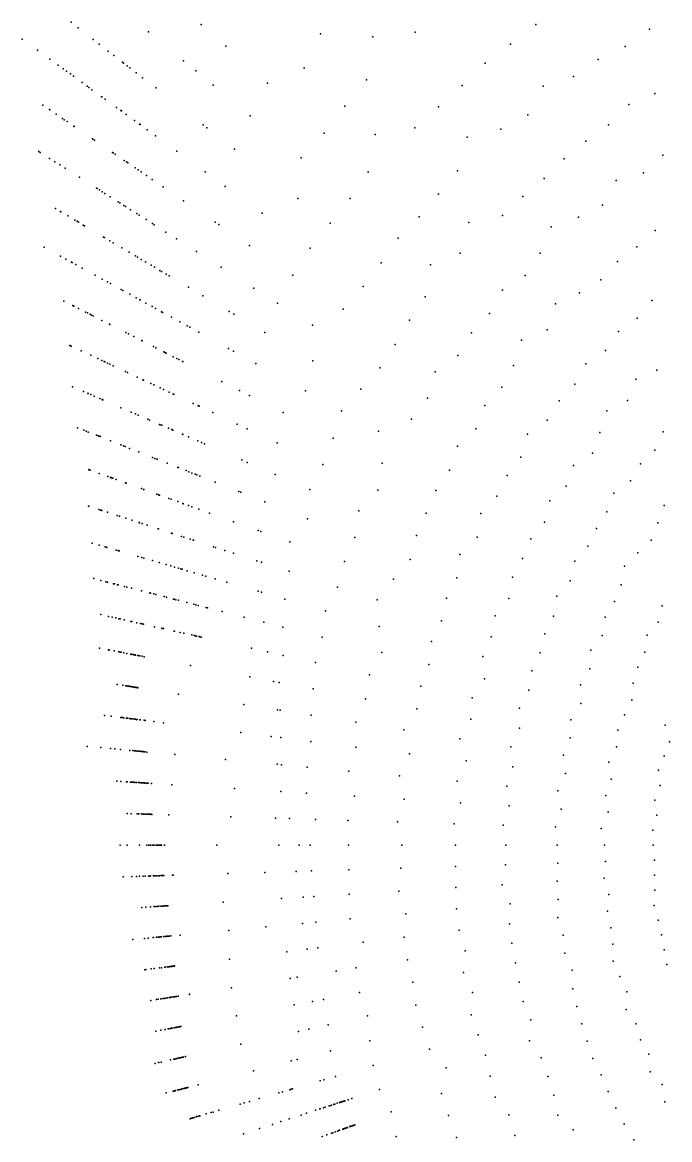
# Model space of a CAD drawing. Header units: millimetres. Extents: x -1492 to 2273, y -3124 to 2390.
# Drawn here: x -1364 to -568, y -362 to 1011 of the extents above; entities that cross this region are included whole.
import ezdxf

# ---------------------------------------------------------------- set-up
doc = ezdxf.new("R2010")
doc.units = ezdxf.units.MM

msp = doc.modelspace()

# ---------------------------------------------------------------- linework, layer by layer
for p in [(-1303.8, 1011.4, 714.1), (-1295.1, 1004.5, 0), (-1144.1, 1008.7, 1525.2), (-732.8, 1008.6, 1607.2), (-593, 1002.8, 1603.5), (-1363.7, 990.8, 1145.5), (-1276.5, 990.1, 581.6), (-1208.6, 999.8, 198.2), (-997.4, 997.4, 1600), (-932.9, 993.4, 1647.4), (-881, 999.3, 1610.4), (-1345.2, 977.3, 1375.6), (-1345, 977.2, 1207.9), (-1269.2, 984.5, 521.9), (-1258.3, 976, 1404), (-1258.1, 975.8, 462.6), (-1113.8, 981.9, 1581.1), (-763.7, 984.6, 1606.4), (-623, 981.6, 1600.2), (-1330, 966.3, 972.3), (-1251.3, 970.6, 406.6), (-1240.6, 962.3, 148.4), (-1165.5, 964.2, 1420.4), (-656.1, 965.5, 1606.7), (-1319.5, 958.7, 0), (-1313.7, 954.4, 1259.5), (-1309.6, 951.5, 1427.1), (-1304.7, 947.9, 1023.4), (-1239.2, 961.2, 350.6), (-1234.7, 957.8, 735.3), (-1231.8, 955.5, 297.4), (-1223.7, 949.2, 245.3), (-1150.7, 951.9, 1493.4), (-1017.2, 955.2, 1582.7), (-795, 961, 1608), (-1300.8, 945.1, 695.8), (-1290.3, 937.4, 100.3), (-1215.9, 943.1, 784), (-1215.9, 943.1, 194.4), (-1129.3, 934.2, 1560.7), (-1062.6, 936.8, 1606.7), (-940.7, 940.7, 1608.1), (-686.5, 944.9, 1607.5), (-1284.1, 932.9, 49.9), (-1281.8, 931.2, 627.3), (-1278.1, 928.6, 743.4), (-1199.8, 930.7, 1425.9), (-823.2, 933.7, 1604.8), (-723.8, 933.1, 1625.3), (-586.4, 924, 1610.3), (-1338.4, 909.6, 1255.2), (-1266.3, 920, 454.8), (-1266.2, 919.9, 860.4), (-1262.1, 916.9, 561.6), (-1248, 906.7, 501.2), (-967.4, 908.5, 1604.2), (-852.1, 907.4, 1604.8), (-618.6, 910.3, 1619.4), (-1330.5, 904.2, 1093.2), (-1330, 903.9, 1330.3), (-1322.2, 898.6, 1161.5), (-1314.2, 893.1, 939.7), (-1242.7, 902.9, 782.7), (-1242, 902.4, 394.2), (-1236.1, 898.1, 242), (-1083.8, 896.6, 1595.5), (-742.6, 897.6, 1603.5), (-1312.2, 891.7, 1398.7), (-1308.7, 889.4, 1004.1), (-1300.4, 883.7, 49.4), (-1300.1, 883.5, 98.9), (-1225.9, 890.6, 143.2), (-1219.8, 886.3, 287.6), (-1219, 885.7, 336.8), (-1210.2, 879.2, 1404.7), (-1141.5, 885.4, 1444.6), (-1137, 881.9, 1532.3), (-881.5, 881.5, 1607.2), (-775.9, 880, 1614.8), (-643.3, 885.4, 1610.3), (-1277.5, 868.2, 726.8), (-1277, 867.9, 0), (-1275.2, 866.6, 667.2), (-1199.9, 871.8, 187.4), (-992.6, 875.1, 1599.6), (-930.2, 873.5, 1645.1), (-817.2, 870.2, 1643.1), (-1343.4, 852.6, 1316.3), (-1173.9, 852.9, 1451), (-1103.1, 855.6, 1583.5), (-671.1, 865.2, 1611.2), (-1341.6, 851.4, 1154.4), (-1330.3, 844.2, 1222.1), (-1330.2, 844.2, 999.9), (-1323.7, 840, 1382.1), (-1252.7, 851.3, 599.7), (-1252.1, 850.9, 545), (-1249.8, 849.4, 1419.1), (-1238.4, 841.6, 141.5), (-1235.8, 839.9, 761.3), (-1235.8, 839.9, 434.1), (-1234.2, 838.7, 484.8), (-1021.1, 844.7, 1601.9), (-697.9, 843.7, 1611.2), (-576.5, 848.2, 1616), (-1317.7, 836.3, 1060.7), (-1311.2, 832.1, 0), (-1224.9, 832.4, 380.2), (-1221.2, 830, 330.1), (-1217.6, 827.5, 809.3), (-1139.2, 827.7, 1499.5), (-938.8, 827.7, 1613.5), (-828.8, 828.8, 1613.2), (-600.3, 826.2, 1609.3), (-1293.5, 820.9, 96.4), (-1211.3, 823.2, 279.4), (-1204.1, 818.3, 230.6), (-722.6, 819.6, 1607.8), (-633.8, 817.1, 1629.6), (-1272.5, 807.6, 891.3), (-1271.8, 807.1, 47.3), (-1269, 805.3, 707.2), (-1265.4, 803, 648.5), (-1262.3, 801.1, 591.9), (-1255.8, 797, 140.6), (-1190.6, 809.2, 181.9), (-1114.4, 809.7, 1562.5), (-852.2, 800.3, 1609.1), (-748.8, 797.4, 1609.5), (-1245.8, 790.6, 1385.5), (-1243.8, 789.4, 478.7), (-1239, 786.3, 747.7), (-1236.9, 785, 527.4), (-1165.6, 792.1, 1409.3), (-1025, 795, 1568), (-961, 795, 1608), (-650.7, 786.5, 1608.4), (-1323.1, 782.5, 1271.7), (-1316.8, 778.8, 1111.5), (-1316.5, 778.6, 1348.4), (-1307.9, 773.5, 1178.6), (-1230.8, 781.1, 423.5), (-1223, 776.2, 796.3), (-1220.2, 774.3, 371), (-1069, 776.7, 1597.3), (-876.1, 772.4, 1607.5), (-773.8, 773.8, 1610.3), (-680.3, 771.7, 1621.1), (-1299.2, 768.4, 1025.8), (-1296.5, 766.8, 955.9), (-1294.6, 765.6, 94.6), (-1288.8, 762.2, 47.1), (-1287.5, 761.4, 1404.7), (-1211.7, 769, 273.8), (-1203.9, 764, 318.7), (-1201.7, 762.6, 225.4), (-1126.7, 765.7, 1450.7), (-1122.4, 762.8, 1539.2), (-985.5, 764.5, 1608), (-815, 765.3, 1645.1), (-713.8, 760.1, 1643.1), (-1264, 747.5, 691), (-1262.7, 746.8, 0), (-1256.2, 742.9, 138), (-1187.5, 753.6, 1406.4), (-1174.4, 745.3, 175.7), (-901.7, 746, 1610.8), (-585.9, 755.4, 1616.5), (-1336.9, 735, 1262.1), (-1252.1, 740.5, 629.5), (-1241.3, 734.1, 571), (-1232.6, 729, 515.6), (-1149.6, 729.6, 1449.9), (-1084.4, 737, 1584.9), (-1010, 733.8, 1609.6), (-608.4, 735.4, 1613.9), (-1316.6, 723.8, 1324.6), (-1310.1, 720.2, 1159.6), (-1303.2, 716.4, 1396.5), (-1302.4, 716, 1010.1), (-1224.7, 724.3, 462.3), (-1222.1, 722.8, 1419.9), (-1217.5, 720, 411), (-1212.5, 717.1, 717.8), (-922.8, 715.8, 1607.5), (-825.5, 727.8, 1619.4), (-727.5, 727.5, 1621.1), (-632.5, 717.5, 1617.3), (-1297.8, 713.5, 0), (-1290, 709.2, 92.6), (-1205.5, 712.9, 359.6), (-1201.2, 710.4, 311.9), (-1194.7, 706.5, 264.8), (-1192.5, 705.2, 761.7), (-1186.8, 701.9, 218.4), (-1119.5, 710.5, 1504), (-1031.1, 700.7, 1607.2), (-862.3, 713.3, 1646.7), (-1274, 700.4, 1056.2), (-1265.6, 695.8, 45.4), (-1259.1, 692.2, 676.1), (-1255.5, 690.2, 730), (-1183.2, 699.7, 812.9), (-745.7, 700.2, 1611.8), (-652.7, 695, 1612.2), (-1242.3, 683, 134), (-1240.1, 681.8, 612.4), (-1231.8, 677.2, 506.1), (-1159.7, 685.8, 170.2), (-1141.9, 675.3, 1412.7), (-1079.1, 684.8, 1544.9), (-944.9, 686.5, 1607.5), (-868.7, 673.9, 1617.8), (-773.7, 682.1, 1625.3), (-678.9, 678.9, 1623.4), (-1312.7, 668.8, 1298.8), (-1301.6, 663.2, 1371.8), (-1300.3, 662.6, 1132), (-1294.8, 659.7, 1202.2), (-1223.8, 672.8, 552.9), (-1219.3, 670.3, 452.1), (-1218.8, 670.1, 1390.9), (-1211.8, 666.2, 760.2), (-1204.1, 662, 307.1), (-1200, 659.7, 397.8), (-1050, 666.3, 1603.2), (-708.4, 665.2, 1643.2), (-590.3, 669.6, 1623.8), (-1285.9, 655.2, 980.8), (-1283.8, 654.1, 1046.8), (-1280.5, 652.5, 90.4), (-1278.8, 651.6, 45.1), (-1276.8, 650.6, 0), (-1192.5, 655.6, 349.4), (-1191.3, 654.9, 259.3), (-1180.4, 649, 796.7), (-1109.4, 656.1, 1462), (-1103.9, 652.8, 1550.3), (-969.4, 658.8, 1613.2), (-789.8, 653.4, 1615.2), (-608.1, 647.6, 1615.9), (-1265.8, 645, 134.3), (-1256.7, 640.3, 718.7), (-1256.3, 640.1, 1410), (-1170.2, 643.3, 211.5), (-1161.3, 638.5, 1411.3), (-1157.9, 636.6, 838.6), (-1007, 639, 1641.5), (-888.1, 645.2, 1615.3), (-718.6, 633.5, 1619.9), (-1236.7, 630.1, 653.1), (-1233.1, 628.3, 598.9), (-1226.6, 625, 756.8), (-1217, 620.1, 540.8), (-1216.4, 619.8, 491.5), (-1146.7, 630.4, 165.3), (-1065.7, 630.2, 1596.1), (-811.6, 629.6, 1618.6), (-750.3, 620.7, 1646.6), (-631.2, 631.2, 1623.8), (-1305.3, 614.2, 1354.7), (-1304.5, 613.9, 1271), (-1303.7, 613.5, 1046.8), (-1291.2, 607.6, 1106.9), (-1202.5, 612.7, 438.5), (-1199.6, 611.2, 391.1), (-1190, 606.3, 1422.2), (-1188.4, 605.5, 342.4), (-1186.9, 604.8, 297.8), (-1110.3, 610.4, 1437.2), (-1104.3, 607.1, 1523.3), (-905.6, 615.4, 1611.2), (-647.2, 607.8, 1615), (-1279.4, 602.1, 0), (-1271.1, 598.1, 132.8), (-1266.2, 595.8, 1399.4), (-1263.2, 594.4, 948.8), (-1262.4, 594.1, 87.8), (-1259.1, 592.5, 1151.2), (-1256.2, 591.1, 43.6), (-1178.3, 600.4, 167.1), (-1173.7, 598, 251.3), (-1171.3, 596.8, 208.2), (-1166.8, 594.5, 831.1), (-1166.5, 594.4, 774.3), (-1076.9, 592, 1584.3), (-1006.8, 595.4, 1609.9), (-828.4, 601.9, 1613.5), (-671.1, 591.6, 1627.3), (-1252, 589.2, 705), (-1236.9, 582.1, 751.5), (-1234.6, 581, 642.1), (-924.5, 586.7, 1611.2), (-856.2, 581.9, 1631.2), (-760.2, 589.7, 1626.8), (-583.9, 583.9, 1620.7), (-1301.9, 563.4, 1332.1), (-1222.4, 575.2, 534.9), (-1215.7, 572.1, 483.7), (-1214.9, 571.7, 581), (-1205.6, 567.3, 432.9), (-1202.2, 565.7, 1414.9), (-1118.4, 569.8, 1423.7), (-684.9, 566.6, 1616.8), (-609.9, 572.8, 1642.1), (-1288.4, 557.5, 1161.4), (-1283.2, 555.3, 1232.7), (-1283, 555.2, 1015.7), (-1279.7, 553.8, 1394.4), (-1275.6, 552, 1078.1), (-1194.5, 562.1, 339), (-1190.3, 560.1, 294.1), (-1183.4, 556.9, 380), (-1178.4, 554.5, 770.2), (-1177.7, 554.2, 248.3), (-1096.7, 558.8, 1487.9), (-1084.6, 552.6, 1569.2), (-1015.7, 558.4, 1595.4), (-947.8, 560.5, 1620.2), (-865.9, 549.5, 1616), (-774.6, 562.8, 1619.1), (-1268.6, 549, 87), (-1265.4, 547.6, 130.3), (-1265, 547.4, 43.3), (-1264.7, 547.3, 0), (-1242.5, 537.7, 744.3), (-1153.6, 542.8, 809.1), (-1147.5, 540, 200.9), (-1146.3, 539.4, 160.1), (-795.3, 540.5, 1625.9), (-704.2, 546.2, 1621.2), (-620.1, 546.7, 1622.5), (-1229.9, 532.2, 682.8), (-1224.8, 530, 628), (-1221.3, 528.5, 1417.1), (-1209.5, 523.4, 570.3), (-1207.4, 522.5, 520.9), (-1129.7, 531.6, 1416.2), (-1043.2, 531.6, 1611.6), (-971.3, 534, 1631), (-885.5, 523.7, 1621.1), (-718.7, 522.2, 1615.9), (-645.4, 533.9, 1643.9), (-1295.9, 513.1, 1308.8), (-1288.1, 510, 1146.1), (-1285.3, 508.9, 1382.4), (-1195.2, 517.2, 770.2), (-1194.2, 516.8, 468.5), (-1192.3, 516, 422.1), (-1184.1, 512.4, 876.8), (-1180.1, 510.7, 373.6), (-1178.7, 510.1, 329.8), (-1099.9, 517.6, 1469.4), (-1087.5, 511.7, 1549.5), (-926, 509, 1665), (-806.3, 511.7, 1614.8), (-1282.6, 507.8, 1216.2), (-1272.4, 503.8, 1061.6), (-1270.5, 503, 992.8), (-1269.1, 502.5, 129), (-1268.2, 502.1, 0), (-1255.5, 497.1, 85), (-1167, 505, 284.2), (-1166.5, 504.8, 242.5), (-1159.4, 501.7, 200.1), (-1148.2, 496.9, 158), (-1143.4, 494.8, 1413.2), (-981.6, 500.2, 1621.1), (-743.1, 505, 1634.3), (-654, 507.3, 1624.3), (-576.2, 508, 1632.3), (-1242.5, 491.9, 42), (-1239.3, 490.7, 732.7), (-1237.3, 489.9, 1417.1), (-1231.9, 487.7, 675.1), (-1220.7, 483.3, 617.8), (-1139.9, 493.3, 788.2), (-1050.4, 494.3, 1597.8), (-829, 490.3, 1628.5), (-663, 481.7, 1608.3), (-586.6, 485.3, 1617.8), (-1203.7, 476.6, 765.6), (-1200.8, 475.4, 511.3), (-1198.5, 474.5, 464.1), (-1198, 474.3, 557.6), (-1185.8, 469.5, 414.4), (-1093.9, 473.4, 1440.9), (-1087.3, 470.5, 1527.4), (-994.3, 467.9, 1616.9), (-921.4, 469.5, 1629.6), (-751.3, 476.8, 1618.5), (-604.2, 468.7, 1625.1), (-1282, 461.6, 1362.6), (-1281.9, 461.5, 1279.4), (-1280.3, 460.9, 1199.6), (-1269.1, 456.9, 1046.2), (-1172.5, 464.2, 323.8), (-1172, 464, 856.6), (-1162.5, 460.3, 363.2), (-1159, 458.9, 237.8), (-1155.3, 457.4, 1409.5), (-1151.5, 455.9, 276.8), (-1149.4, 455.1, 156.2), (-1145.4, 453.5, 781.8), (-1053, 455.7, 1579.2), (-838.6, 461, 1618.2), (-768, 454.2, 1622.9), (-686.4, 466.5, 1628.8), (-1258.5, 453.1, 1106.6), (-1255.5, 452, 84), (-1254.5, 451.7, 41.9), (-1254.2, 451.6, 126), (-1252.3, 450.9, 0), (-1248.2, 449.4, 1412.7), (-1236.8, 445.3, 722.6), (-1236.1, 445, 618.2), (-1126.8, 446.1, 191.9), (-695.3, 441.3, 1616.3), (-616.2, 447.7, 1618.7), (-1217.3, 438.2, 659.2), (-1214.8, 437.3, 763.6), (-1214.2, 437.1, 511), (-1198.5, 431.5, 551.2), (-1196.4, 430.7, 413.2), (-1195.1, 430.2, 922.8), (-1183.6, 426.1, 452.9), (-1097.6, 434.6, 1427), (-1095.3, 433.7, 1518.7), (-1010.6, 437.3, 1620.2), (-927, 436.2, 1614.4), (-855.4, 435.9, 1623.4), (-780.6, 429.1, 1620.3), (-636.7, 432.7, 1635.9), (-1282.4, 416.7, 1348.4), (-1281.9, 416.5, 1265.7), (-1269.8, 412.6, 1177.1), (-1181, 425.2, 1423.7), (-1172.8, 422.2, 362.1), (-1166.5, 420, 318.3), (-1166.2, 419.9, 786.6), (-1165.9, 419.7, 156.5), (-1159.7, 417.5, 275.5), (-1155.3, 415.9, 234.2), (-1146.8, 412.9, 193), (-1065.7, 421.9, 1577.6), (-715.5, 423.1, 1631.4), (-574.8, 417.6, 1641.9), (-1267.8, 411.9, 1102.7), (-1267, 411.7, 1033.4), (-1265.9, 411.3, 0), (-1259.1, 409.1, 1409.8), (-1247.2, 405.2, 82.5), (-1244.1, 404.2, 123.7), (-1236.7, 401.8, 40.9), (-1229.3, 399.4, 710.6), (-1133.8, 408.2, 819), (-1013.3, 401.2, 1603.7), (-950.1, 411.1, 1631.2), (-867.3, 408.1, 1620.8), (-800.1, 407.7, 1633.4), (-645.3, 409.5, 1624.2), (-1220.2, 396.5, 603.8), (-1219.7, 396.3, 758.5), (-1216.4, 395.2, 1450.7), (-1210.1, 393.2, 648.3), (-1196.7, 388.8, 544.5), (-1196.5, 388.8, 798.4), (-1104.1, 397.5, 1418.5), (-1073.8, 386.6, 1471.3), (-1070.7, 385.5, 1566.3), (-722.1, 397, 1617.2), (-658.2, 389.3, 1625.1), (-582.7, 396, 1628.1), (-1277.9, 371.3, 1330.8), (-1180.5, 383.6, 491.4), (-1180.3, 383.5, 446.8), (-1179.5, 383.2, 403), (-1168.1, 379.5, 356.8), (-1165.3, 378.6, 154.8), (-1157.4, 376.1, 272), (-1153.8, 374.9, 231.4), (-1153.3, 374.7, 311.4), (-1035, 372.6, 1618.6), (-955, 378.1, 1618.6), (-879.2, 380.5, 1619.9), (-804.7, 378.7, 1617.7), (-739, 376.6, 1627.9), (-590.8, 375, 1617.1), (-1269.1, 368.7, 1241.1), (-1262.1, 366.7, 1399.6), (-1261.6, 366.5, 1086.8), (-1259.8, 366, 1156.6), (-1248.2, 362.6, 1008.2), (-1245.9, 362, 81.6), (-1245.5, 361.9, 0), (-1244.9, 361.7, 40.7), (-1244.8, 361.6, 122.5), (-1128.8, 366.8, 806.6), (-1126.3, 365.9, 187.6), (-1114.8, 362.2, 1417), (-1104.1, 358.7, 843.5), (-825.9, 357.4, 1636.9), (-668.6, 367.6, 1621.4), (-607.5, 359.2, 1630.8), (-1221.7, 354.9, 752.4), (-1216.8, 353.5, 696.6), (-1214.3, 352.8, 918.7), (-1203.9, 349.8, 638.8), (-1195.6, 347.4, 585.9), (-1187.1, 344.9, 535), (-1075.5, 349.4, 1457.8), (-1070, 347.6, 1548.5), (-968, 348.5, 1621.1), (-887, 351.2, 1613), (-748.9, 352.4, 1624.3), (-684.8, 348.9, 1633.2), (-1181.3, 343.2, 780.7), (-1181.2, 343.2, 487), (-1176.6, 341.8, 154.8), (-1171.9, 340.5, 439.3), (-1169.1, 339.7, 1380.9), (-1167.2, 339.1, 394.9), (-1161.2, 337.3, 270.3), (-1161, 337.3, 351.2), (-1152.4, 334.8, 308.1), (-1142.3, 331.9, 226.9), (-1138.2, 330.7, 805.5), (-1036, 336.6, 1602.9), (-623.7, 342.9, 1644.6), (-1275.9, 327.6, 1317.3), (-1267.1, 325.3, 1393.1), (-1261, 323.8, 1222.6), (-1259.1, 323.3, 1146.1), (-1251.6, 321.3, 1069), (-1250.6, 321.1, 1001.5), (-1246.6, 320.1, 0), (-1245.9, 319.9, 121.6), (-1238.1, 317.9, 928.7), (-1235.4, 317.2, 80.2), (-1126.9, 327.4, 1418.5), (-1112.6, 323.2, 183.5), (-976.4, 317.2, 1617.7), (-907.6, 326.8, 1631.1), (-829.6, 328.4, 1622.9), (-761.2, 329.4, 1627.9), (-690.4, 324.9, 1621.4), (-627.8, 319.9, 1628.1), (-1229.5, 315.7, 39.9), (-1217.2, 312.5, 743.2), (-1207.1, 309.9, 790.9), (-1206.1, 309.7, 684.6), (-1202.2, 308.7, 632.4), (-1199.7, 308, 1405), (-1189.6, 305.4, 834.7), (-1186.7, 304.7, 576.5), (-1177.8, 302.4, 526.2), (-1177.2, 302.2, 153.5), (-1074.1, 312.1, 1442), (-1069.6, 310.8, 1533.1), (-1041.2, 302.5, 1595.4), (-842.6, 303.4, 1629.1), (-765.7, 303.2, 1616.3), (-706.9, 305.9, 1636.8), (-1175.2, 301.7, 480.4), (-1172, 300.9, 435.6), (-1161.6, 298.2, 389.7), (-1153, 296, 305.6), (-1150.6, 295.4, 345.1), (-1147.5, 294.6, 264.8), (-1137.9, 292.2, 1420.1), (-1136, 291.7, 223.7), (-927.6, 301.4, 1649.2), (-636, 299.3, 1624.4), (-577.3, 294.1, 1636.4), (-1267.3, 283.3, 1382.8), (-1257.8, 281.1, 1210.3), (-1253.2, 280.1, 1284.1), (-1249, 279.2, 1058.8), (-1245.2, 278.3, 1124.9), (-1243.5, 278, 925.8), (-1238.4, 276.8, 984.3), (-1230.2, 275, 800), (-1229.3, 274.8, 856.1), (-1118.3, 287.1, 182.9), (-1091.1, 280.2, 1452.3), (-991, 287.9, 1626.2), (-848.5, 275.7, 1622.9), (-782.5, 281.7, 1632.3), (-711, 281.5, 1625.1), (-647.7, 280.3, 1630.8), (-1223, 273.4, 1421.5), (-1218.5, 272.4, 78.6), (-1218.4, 272.3, 118), (-1216.4, 271.9, 39.2), (-1215, 271.6, 0), (-1201.2, 268.5, 727.9), (-1192.2, 266.5, 622.4), (-1191.9, 266.4, 154.3), (-1190.4, 266.1, 670.6), (-1177.1, 263.1, 567.6), (-1176.9, 263.1, 521.9), (-1169.6, 261.4, 474.5), (-1066.9, 273.9, 1516.1), (-1043.7, 268, 1585.5), (-925.4, 268.8, 1629.4), (-582.2, 274, 1625.2), (-1165.2, 260.5, 429.9), (-1155.6, 258.3, 384.7), (-1152.7, 257.7, 343.2), (-1150.9, 257.3, 186.8), (-1149.6, 257, 263.3), (-1146.5, 256.3, 224.1), (-1145.7, 256.1, 301.4), (-1144, 255.7, 1417), (-995.4, 255.6, 1619.4), (-860.9, 250.1, 1630.8), (-787.5, 255.9, 1625.2), (-721.5, 259.8, 1629.6), (-651, 257.8, 1618), (-596, 257.9, 1640.1), (-1268.8, 242, 1138.8), (-1257.9, 240, 1280.6), (-1256.8, 239.7, 1362.4), (-1250.9, 238.6, 1195.9), (-1245, 237.5, 983.1), (-1244.5, 237.4, 920.5), (-1243, 237.1, 695.7), (-1242.8, 237.1, 644.7), (-1242.2, 237, 859.4), (-1239.1, 236.4, 800.5), (-1235.3, 235.6, 743.7), (-1230.2, 234.7, 321.6), (-1230.2, 234.7, 495.9), (-1230.1, 234.7, 589.3), (-1229.2, 234.5, 450.5), (-1228.7, 234.4, 541.3), (-1227.1, 234.1, 1417), (-1226.3, 233.9, 197.7), (-1225.3, 233.7, 117.9), (-1225, 233.7, 157.5), (-1224.9, 233.7, 0), (-1224.5, 233.6, 78.4), (-1082.1, 241.9, 1429.4), (-1062.4, 237.5, 1498.3), (-922, 236.7, 1609.6), (-727.3, 236.3, 1625.1), (-665.1, 239.5, 1633.6), (-598.6, 237, 1626.2), (-1221.6, 233, 237.2), (-1221.4, 233, 39.1), (-1219.7, 232.7, 360.7), (-1219.2, 232.6, 403.3), (-1216.5, 232.1, 276.8), (-1214, 231.6, 1022.4), (-1157.1, 220.7, 1423.9), (-1043.3, 233.2, 1573.1), (-1003.5, 224.3, 1620.3), (-864.2, 221.9, 1622.9), (-797.8, 231.8, 1630.5), (-1084.3, 206.8, 1423.1), (-936.9, 209.4, 1623.4), (-737.6, 214.3, 1632.3), (-666.3, 216.5, 1618.9), (-607.2, 218.6, 1629.9), (-1247.3, 197.6, 1262.9), (-1240.2, 196.4, 1107), (-1236.4, 195.8, 637.9), (-1236.1, 195.8, 740.1), (-1235.4, 195.7, 970.2), (-1234.2, 195.5, 494.8), (-1233.9, 195.4, 1330.4), (-1232.8, 195.3, 540.1), (-1232.5, 195.2, 1415.5), (-1232.4, 195.2, 587.2), (-1231.3, 195, 448.8), (-1231.1, 195, 847.1), (-1231.1, 195, 362.1), (-1230.8, 194.9, 685.1), (-1230.6, 194.9, 404.8), (-1230.3, 194.9, 319.8), (-1229, 194.6, 278.1), (-1228.4, 194.6, 789.3), (-1227.3, 194.4, 237), (-1226.2, 194.2, 1165.8), (-1226.2, 194.2, 196.6), (-1225.2, 194.1, 1026.2), (-1224.2, 193.9, 117.2), (-1223.1, 193.7, 38.9), (-1222.9, 193.7, 156.4), (-1222.6, 193.6, 899.3), (-1222.3, 193.6, 77.9), (-1221.8, 193.5, 0), (-1054.9, 201.2, 1478.1), (-1047.9, 199.9, 1569.8), (-874, 195.4, 1629.1), (-795.9, 204.4, 1612.7), (-677.7, 196.9, 1630.8), (-613, 199.2, 1628), (-1171.6, 185.6, 1433.9), (-1006.3, 192, 1614.4), (-942, 179.7, 1621.6), (-810.8, 181.2, 1630.5), (-741.1, 190.3, 1626), (-614.8, 178.6, 1616.9), (-1091.5, 172.9, 1424.7), (-1050.2, 166.3, 1463.5), (-1047, 165.8, 1559.9), (-878.8, 167.6, 1627.3), (-752.9, 168.3, 1639.6), (-677.4, 173.9, 1616.2), (-1262.7, 159.5, 1195.2), (-1254.4, 158.5, 1046), (-1242.5, 157, 740.7), (-1241.7, 156.9, 1251.6), (-1241.1, 156.8, 637.4), (-1240.6, 156.7, 793.6), (-1239.1, 156.5, 1101.1), (-1235.8, 156.1, 846.5), (-1234.8, 156, 1411.7), (-1234.7, 156, 965.3), (-1234.5, 155.9, 904), (-1232.2, 155.7, 447.1), (-1231.9, 155.6, 537.3), (-1230.2, 155.4, 681.7), (-1229.6, 155.3, 277), (-1228, 155.1, 582.5), (-1227.7, 155.1, 117), (-1225.3, 154.8, 0), (-1225.2, 154.8, 358.8), (-1225, 154.8, 488.9), (-1224.7, 154.7, 401.1), (-1223.3, 154.5, 316.6), (-1222.5, 154.4, 155.7), (-1219.2, 154, 234.4), (-1219, 154, 194.6), (-1213.9, 153.4, 77), (-1212.8, 153.2, 38.4), (-1202.1, 151.9, 1290.3), (-1008.7, 159.8, 1609.3), (-812.5, 155, 1623.4), (-689.5, 154.1, 1632.7), (-623.6, 160.1, 1626.2), (-1190.2, 150.4, 1450.1), (-1095.1, 138.3, 1423.1), (-953.8, 151.1, 1632.8), (-895, 141.8, 1648.3), (-752.8, 143.6, 1628.7), (-631.9, 141.3, 1635.5), (-573.8, 147.3, 1645.6), (-1057.8, 133.6, 1467.6), (-1046.2, 132.2, 1551.6), (-1009, 127.5, 1602.5), (-826, 130.8, 1641.2), (-690.5, 131.7, 1624.4), (-568.3, 127, 1617.4), (-1284, 121.4, 1289.8), (-1267.3, 119.8, 1122.2), (-1255.5, 118.7, 978.2), (-1249.9, 118.2, 853.2), (-1243.1, 117.5, 1329.6), (-1231.6, 116.4, 1161.7), (-1228.1, 116.1, 782.8), (-1225.9, 115.9, 627.4), (-1224.9, 115.8, 676.4), (-1224.5, 115.8, 727.4), (-1224.3, 115.7, 1017.3), (-1224.2, 115.7, 578.6), (-1222.6, 115.6, 892.3), (-1222.5, 115.6, 531.4), (-1222.4, 115.6, 442.1), (-1220.9, 115.4, 485.6), (-1220.5, 115.4, 398.3), (-1219.8, 115.3, 314.6), (-1219.3, 115.3, 1389.2), (-1217.5, 115.1, 233.3), (-1217, 115, 355.2), (-1216.4, 115, 273.1), (-1215.9, 114.9, 154.3), (-1215.4, 114.9, 193.4), (-1214.2, 114.8, 115.3), (-1214.2, 114.8, 76.7), (-1213, 114.7, 38.3), (-1210.6, 114.4, 0), (-1176.5, 111.2, 1428.5), (-954, 120.5, 1625.9), (-888, 112.2, 1628.2), (-763.3, 120.9, 1642.3), (-698.6, 110.6, 1634.5), (-633.5, 120.9, 1629), (-1114.2, 105.3, 1442.8), (-1050.4, 99.3, 1452.2), (-1045.3, 98.8, 1545), (-818.4, 103.4, 1619), (-642.8, 101.8, 1643.8), (-575, 109.7, 1625.8), (-1013.5, 95.8, 1604.2), (-962.4, 91, 1634.6), (-900.2, 85.1, 1644.8), (-760.8, 96.1, 1629.6), (-696.2, 88, 1621.7), (-581.8, 92.1, 1636.2), (-1247.5, 78.5, 1331.1), (-1242.6, 78.2, 1169.2), (-1235.8, 77.7, 1024.3), (-1234.9, 77.7, 1403.5), (-1230.8, 77.4, 580.3), (-1230.5, 77.4, 895.8), (-1229.4, 77.3, 781.8), (-1228.6, 77.3, 1231.1), (-1227.8, 77.2, 1084.6), (-1226.7, 77.2, 486.7), (-1225.5, 77.1, 952.5), (-1223.5, 77, 674), (-1223.3, 77, 833), (-1220.9, 76.8, 623.3), (-1220.7, 76.8, 397.4), (-1219.9, 76.8, 313.8), (-1218.2, 76.6, 528.2), (-1217.3, 76.6, 721.3), (-1216.2, 76.5, 354), (-1215.1, 76.4, 438.3), (-1214.9, 76.4, 153.8), (-1213.7, 76.4, 232), (-1213.2, 76.3, 114.9), (-1211.6, 76.2, 271.4), (-1210.6, 76.2, 0), (-1209.5, 76.1, 191.9), (-1209.2, 76.1, 76.2), (-1205, 75.8, 37.9), (-1180.1, 74.2, 1429.3), (-1102.9, 69.4, 1424.7), (-829.4, 78.4, 1635), (-768.5, 72.6, 1640.4), (-640.2, 80.9, 1629.9), (-580.1, 73.3, 1624), (-1046.2, 65.8, 1542.5), (-1045.9, 65.8, 1442.5), (-1014.5, 63.8, 1601.7), (-955.6, 60.1, 1619.1), (-894.3, 56.3, 1629.9), (-705.8, 66.7, 1638.2), (-646.5, 61.1, 1640.1), (-586.5, 55.4, 1636.2), (-825.1, 51.9, 1622.5), (-765.3, 48.1, 1629.6), (-701.6, 44.1, 1624.4), (-1234.7, 38.8, 1401.2), (-1229.8, 38.6, 1230.4), (-1222.7, 38.4, 1302.7), (-1221, 38.4, 830.2), (-1220.6, 38.4, 1076.6), (-1217.3, 38.3, 720.3), (-1215.6, 38.2, 619.7), (-1215.4, 38.2, 943.3), (-1214.5, 38.2, 525.8), (-1213.9, 38.1, 1140.5), (-1212.2, 38.1, 666.7), (-1212.2, 38.1, 436.6), (-1211.9, 38.1, 769.4), (-1211.8, 38.1, 480), (-1210.1, 38, 569.7), (-1208.6, 38, 270.3), (-1208.4, 38, 351.2), (-1208.3, 38, 1000.1), (-1207.6, 37.9, 230.5), (-1207.3, 37.9, 191.3), (-1207.2, 37.9, 392.5), (-1207, 37.9, 114.2), (-1206.8, 37.9, 152.5), (-1206.3, 37.9, 309.9), (-1206, 37.9, 75.9), (-1205.8, 37.9, 37.9), (-1205.7, 37.9, 876.4), (-1204.4, 37.8, 0), (-1183.8, 37.2, 1431.6), (-1107.6, 34.8, 1428.6), (-1052.8, 33.1, 1449.8), (-1035.4, 32.5, 1524.3), (-1003.6, 31.5, 1582.3), (-963.6, 30.3, 1630.2), (-902.8, 28.4, 1643.1), (-644, 40.5, 1629.9), (-584.2, 36.8, 1625.8), (-833.1, 26.2, 1635.9), (-772.8, 24.3, 1643.2), (-708.6, 22.3, 1638.2), (-652.4, 20.5, 1648.5), (-589.1, 18.5, 1637.1), (-1243.6, 0, 1028.8), (-1234.9, 0, 1159.6), (-1219.9, 0, 1299), (-1210.7, 0, 1067.4), (-1208.2, 0, 766.8), (-1206.2, 0, 1368.2), (-1206.2, 0, 876.4), (-1205.8, 0, 935.3), (-1203.4, 0, 817.8), (-1202.5, 0, 711.1), (-1202.3, 0, 661), (-1201.6, 0, 565.4), (-1199.3, 0, 611.1), (-1198.4, 0, 348.2), (-1197.8, 0, 1197.8), (-1197.7, 0, 431.2), (-1196.5, 0, 267.4), (-1195.8, 0, 517.5), (-1195.5, 0, 151), (-1195.2, 0, 306.9), (-1194.7, 0, 112.9), (-1194.1, 0, 189.1), (-1194, 0, 0), (-1193.8, 0, 472.7), (-1193.6, 0, 75.1), (-1193.5, 0, 227.7), (-1193.4, 0, 37.5), (-1192.6, 0, 387.5), (-1188.8, 0, 1437), (-1124.7, 0, 1449.9), (-1048.6, 0, 1443.3), (-1023.5, 0, 1506.1), (-1010, 0, 1591.6), (-963.1, 0, 1628.5), (-897.5, 0, 1632.6), (-831.3, 0, 1631.4), (-769.4, 0, 1635), (-706.5, 0, 1632.7), (-648.3, 0, 1637.3), (-588.7, 0, 1635.2), (-831.3, -26.1, 1632.3), (-769.9, -24.2, 1636.8), (-705.8, -22.2, 1631.8), (-647.2, -20.3, 1635.5), (-586.7, -18.4, 1630.6), (-1239.8, -39, 1320.9), (-1229.1, -38.6, 1229.7), (-1223.5, -38.4, 1388.4), (-1219.8, -38.3, 1075.9), (-1215.4, -38.2, 943.3), (-1212.7, -38.1, 824.6), (-1208.7, -38, 664.8), (-1208, -38, 1135), (-1206.2, -37.9, 713.7), (-1206, -37.9, 998.2), (-1202.5, -37.8, 476.4), (-1201.6, -37.8, 873.4), (-1200.9, -37.7, 762.5), (-1199, -37.7, 431.9), (-1196.9, -37.6, 347.9), (-1196.9, -37.6, 610.2), (-1195.2, -37.6, 517.5), (-1193, -37.5, 266.8), (-1193, -37.5, 387.8), (-1192.4, -37.5, 0), (-1192.1, -37.5, 112.7), (-1191.9, -37.5, 150.6), (-1191.9, -37.5, 227.5), (-1190.8, -37.4, 305.9), (-1190.6, -37.4, 188.7), (-1190.1, -37.4, 74.9), (-1189.8, -37.4, 37.4), (-1179.3, -37.1, 1426.2), (-1178.4, -37, 554.8), (-1111.3, -34.9, 1433.3), (-1065.7, -33.5, 1467.6), (-1027, -32.3, 1511.9), (-1008.5, -31.7, 1589.9), (-962.6, -30.3, 1628.5), (-898.5, -28.2, 1635.2), (-648.8, -40.8, 1642), (-586.9, -36.9, 1633.4), (-831, -52.3, 1634.1), (-774.2, -48.7, 1648.6), (-706.3, -44.4, 1635.4), (-1045.4, -65.8, 1441.7), (-1018.7, -64.1, 1502), (-1005.4, -63.3, 1587.3), (-962.2, -60.5, 1630.2), (-901, -56.7, 1642.2), (-705.4, -66.7, 1637.3), (-642.8, -60.8, 1630.8), (-586.5, -55.4, 1636.2), (-1216.8, -76.6, 1298.3), (-1211.8, -76.2, 1377.2), (-1206.2, -75.9, 1135), (-1201.7, -75.6, 521.1), (-1201.2, -75.6, 995.7), (-1199.7, -75.5, 1202.1), (-1197.4, -75.3, 871.7), (-1195.8, -75.2, 708.6), (-1193.3, -75.1, 1054.1), (-1191.6, -75, 608.3), (-1190.9, -74.9, 306.4), (-1190.6, -74.9, 472.3), (-1190.3, -74.9, 387.5), (-1189.2, -74.8, 924.3), (-1189.2, -74.8, 150.5), (-1189, -74.8, 756.1), (-1188.8, -74.8, 428.8), (-1188.4, -74.8, 345.9), (-1188.2, -74.8, 227.1), (-1187.7, -74.7, 654.2), (-1187.3, -74.7, 112.5), (-1187.3, -74.7, 74.8), (-1187, -74.7, 808.3), (-1186.8, -74.7, 188.3), (-1186.3, -74.6, 265.7), (-1186.1, -74.6, 37.3), (-1185.8, -74.6, 1436.2), (-1185.7, -74.6, 0), (-1184.8, -74.5, 558.6), (-1117, -70.3, 1442.8), (-830.3, -78.5, 1636.8), (-764.3, -72.2, 1631.4), (-644.6, -81.4, 1641.1), (-587.4, -74.2, 1644.7), (-1002.9, -94.8, 1587.3), (-960.9, -90.8, 1632), (-892.6, -84.4, 1630.8), (-705.7, -89.1, 1643.7), (-582.5, -92.3, 1638.1), (-1109.9, -104.9, 1437.3), (-1064.4, -100.6, 1471.6), (-1019.6, -96.4, 1506.9), (-827, -104.5, 1635.9), (-765, -96.6, 1638.6), (-640.7, -101.5, 1638.3), (-1228.1, -116.1, 1313.6), (-1213.4, -114.7, 1144.6), (-1213.4, -114.7, 1382.4), (-1208.9, -114.3, 1004.6), (-1203.1, -113.7, 1208.4), (-1202.5, -113.7, 877.6), (-1198.7, -113.3, 764.1), (-1198.6, -113.3, 1061.4), (-1196.3, -113.1, 710.6), (-1195.7, -113, 931.6), (-1194.5, -112.9, 564.6), (-1194.3, -112.9, 659.5), (-1193.1, -112.8, 814.5), (-1190.4, -112.5, 473.4), (-1188.3, -112.3, 387.8), (-1187.8, -112.3, 607.9), (-1187, -112.2, 306.1), (-1186, -112.1, 515.5), (-1185.9, -112.1, 428.8), (-1185.2, -112, 227.1), (-1184.9, -112, 188.5), (-1184.5, -112, 345.7), (-1184.4, -112, 265.9), (-1184.3, -111.9, 150.3), (-1183.7, -111.9, 0), (-1183.1, -111.8, 37.3), (-1181.4, -111.7, 74.7), (-1181.4, -111.7, 112.2), (-1169.6, -110.6, 1420.1), (-944.9, -119.4, 1610.4), (-894.3, -113, 1639.6), (-762, -120.7, 1639.6), (-699, -110.7, 1635.4), (-638.2, -121.7, 1641.1), (-578.3, -110.3, 1635.2), (-1038.6, -131.2, 1440.9), (-1013.8, -128.1, 1503.6), (-1000.5, -126.4, 1589), (-819.7, -129.8, 1628.8), (-697.1, -133, 1640), (-575.2, -128.6, 1637.1), (-1195.2, -151, 1062.1), (-1192.6, -150.7, 1128.8), (-1188.7, -150.2, 991.2), (-1187.6, -150, 658.1), (-1185.5, -149.8, 868.2), (-1185.3, -149.7, 758.2), (-1184.1, -149.6, 561.6), (-1183.6, -149.5, 705.5), (-1183.2, -149.5, 387.5), (-1182.6, -149.4, 1440.9), (-1181.7, -149.3, 471.6), (-1181.1, -149.2, 227.1), (-1181, -149.2, 305.6), (-1180.9, -149.2, 515.1), (-1180.1, -149.1, 606.1), (-1180, -149.1, 37.4), (-1179.5, -149, 345.4), (-1179.3, -149, 265.7), (-1179.2, -149, 150.1), (-1179, -148.9, 427.8), (-1178.8, -148.9, 188.2), (-1178.6, -148.9, 0), (-1178.3, -148.9, 74.7), (-1177.3, -148.7, 112.2), (-1176.7, -148.6, 920), (-1109.1, -140.1, 1441.2), (-953.3, -151, 1632), (-890.3, -141, 1639.6), (-757.8, -144.6, 1639.6), (-637.7, -142.5, 1650.3), (-571.9, -146.8, 1639.9), (-1213.1, -153.3, 1386.9), (-1212, -153.1, 830.2), (-1205.5, -152.3, 1293.9), (-1201.7, -151.8, 1211.3), (-1034.5, -163.9, 1441.7), (-1025.9, -162.5, 1528.4), (-978, -154.9, 1560.3), (-821.4, -156.7, 1641.2), (-688, -153.8, 1629), (-629.3, -161.6, 1641.1), (-1106.6, -175.3, 1444.4), (-884, -168.6, 1636.9), (-753.3, -168.4, 1640.4), (-687.4, -176.5, 1640), (-1205.8, -191, 1384.7), (-1198.8, -189.9, 1292.5), (-1196.6, -189.5, 1137.7), (-1193.6, -189, 714.7), (-1192.9, -188.9, 1207.7), (-1190.7, -188.6, 614.2), (-1189.8, -188.5, 1062.1), (-1189.3, -188.4, 521.1), (-1187.2, -188, 994.4), (-1185.8, -187.8, 872.3), (-1183.2, -187.4, 563.7), (-1182.5, -187.3, 759.8), (-1181.8, -187.2, 347.6), (-1181.1, -187.1, 430.5), (-1180.1, -186.9, 473), (-1178, -186.6, 655.7), (-1177.9, -186.6, 266.6), (-1177.7, -186.5, 306.1), (-1177.5, -186.5, 188.8), (-1177, -186.4, 387.2), (-1176.7, -186.4, 1440.1), (-1175, -186.1, 74.8), (-1174.9, -186.1, 150.3), (-1174.9, -186.1, 226.9), (-1174.8, -186.1, 37.4), (-1174.1, -186, 112.4), (-1172.4, -185.7, 0), (-1158.4, -183.5, 797), (-1158.2, -183.4, 909.6), (-1007.1, -192.1, 1508.6), (-993.7, -189.6, 1594.1), (-949.5, -181.1, 1634.6), (-810.4, -181.1, 1629.7), (-748.1, -192.1, 1641.4), (-620.8, -180.3, 1632.7), (-1029.5, -196.4, 1442.5), (-880.1, -196.7, 1640.4), (-682.3, -198.2, 1641.9), (-621.8, -202, 1651.3), (-1100.6, -209.9, 1444.4), (-939.4, -210, 1627.7), (-812.2, -208.5, 1645.7), (-738.8, -214.7, 1635), (-676.1, -219.7, 1642.8), (-609.9, -219.6, 1637.3), (-1199.6, -228.8, 1300.5), (-1193.3, -227.6, 1214.8), (-1188.1, -226.6, 1371.9), (-1184.5, -226, 997.6), (-1184.1, -225.9, 1062.7), (-1182.1, -225.5, 933.5), (-1181.7, -225.4, 874), (-1181.3, -225.3, 817.3), (-1180.3, -225.2, 710.6), (-1179.4, -225, 761.9), (-1177.2, -224.6, 1125.4), (-1175.6, -224.2, 517.9), (-1175.2, -224.2, 388.7), (-1174.6, -224.1, 609.3), (-1174.5, -224.1, 473.4), (-1174.4, -224, 347.3), (-1174.1, -224, 657.1), (-1174, -224, 1444.7), (-1173.8, -223.9, 430.2), (-1172.2, -223.6, 306.4), (-1171.4, -223.5, 266.6), (-1171.4, -223.5, 227.5), (-1171.4, -223.5, 150.6), (-1171, -223.4, 188.8), (-1170.6, -223.3, 560.8), (-1170.6, -223.3, 112.6), (-1169.6, -223.1, 74.9), (-1169.3, -223.1, 37.4), (-1168.9, -223, 0), (-1024.5, -229, 1444.9), (-1011.5, -226.1, 1525.1), (-987.8, -220.8, 1594.9), (-872.1, -223.9, 1637.8), (-803.5, -233.4, 1642.1), (-1095.2, -244.8, 1446.8), (-936.8, -240.5, 1635.4), (-740.6, -240.6, 1654.9), (-669.6, -241.1, 1644.6), (-604.1, -239.2, 1641.1), (-1166.8, -260.8, 75.2), (-1166.7, -260.8, 267.2), (-1166.7, -260.8, 388.4), (-1165.9, -260.6, 112.9), (-1165.7, -260.6, 150.9), (-1165.7, -260.6, 227.9), (-1163.3, -260, 0), (-985, -252.9, 1602.5), (-863.3, -250.8, 1635.2), (-794.5, -258.1, 1639.4), (-593.9, -257, 1634.6), (-1200.4, -268.3, 1395.2), (-1196.5, -267.4, 1305.6), (-1195.9, -267.3, 1225.4), (-1193, -266.7, 1148), (-1181.5, -264.1, 1067.4), (-1177.6, -263.2, 998.2), (-1176.8, -263.1, 819.5), (-1176.7, -263, 935.3), (-1176.4, -263, 875.8), (-1175, -262.6, 764.1), (-1173.5, -262.3, 711.1), (-1172.7, -262.1, 565.4), (-1172.5, -262.1, 660.5), (-1172.2, -262, 612), (-1170.5, -261.6, 474.9), (-1170.2, -261.6, 307.9), (-1169.7, -261.5, 518.7), (-1169.6, -261.4, 348.2), (-1169.5, -261.4, 1448.6), (-1169.2, -261.4, 189.8), (-1168.9, -261.3, 431.2), (-1168.6, -261.2, 37.6), (-1033.3, -265.3, 1569.8), (-1025.9, -263.4, 1457.8), (-932.7, -271, 1642.3), (-843, -273.9, 1612.4), (-726.3, -261.5, 1640.4), (-662.8, -262.4, 1647.4), (-1079.8, -277.3, 1437.3), (-978.7, -284.3, 1605.9), (-788.9, -284, 1645.7), (-718.1, -284.3, 1641.4), (-652.4, -282.3, 1642.8), (-592.2, -278.7, 1653.1), (-1176.3, -302, 1070.7), (-1175.6, -301.8, 1139.8), (-1172.5, -301, 939), (-1172.2, -301, 230.9), (-1171.7, -300.8, 1000.8), (-1171.2, -300.7, 821.8), (-1170.2, -300.5, 615.6), (-1169.7, -300.3, 714.2), (-1168, -299.9, 521.9), (-1167.4, -299.7, 433.9), (-1165.4, -299.2, 349.6), (-1164.6, -299, 268.8), (-1164.4, -299, 873.4), (-1163.9, -298.8, 113.6), (-1163.7, -298.8, 762.5), (-1163.7, -298.8, 660.5), (-1163.3, -298.7, 190.2), (-1162.9, -298.6, 75.5), (-1162.7, -298.5, 151.7), (-1162.1, -298.4, 564.6), (-1161.7, -298.3, 37.7), (-1161.3, -298.2, 0), (-1160.8, -298, 474.5), (-1160.7, -298, 389.4), (-1160.5, -298, 307.6), (-1147.7, -294.7, 1432.4), (-1035.1, -300.7, 1302.9), (-1033.4, -300.2, 1145.9), (-1031.8, -299.8, 1385.1), (-997.9, -289.9, 1430.3), (-993.2, -288.5, 1521.8), (-924.7, -300.4, 1644), (-577.3, -294.1, 1636.4), (-1186.9, -304.7, 1389.9), (-1178.2, -302.5, 1295.4), (-1177.3, -302.3, 1215.5), (-1084.7, -315.1, 934.5), (-1072.6, -311.6, 984.7), (-1048.6, -304.7, 1025.4), (-1048.4, -304.6, 1091.8), (-1044, -303.3, 1233.2), (-971.5, -315.6, 442), (-971.1, -315.5, 520.3), (-970.1, -315.2, 560.8), (-969.9, -315.1, 957.7), (-968.8, -314.8, 842.7), (-968.4, -314.7, 646.2), (-968.4, -314.7, 602.2), (-967.2, -314.2, 738.8), (-963.5, -313.1, 1078.9), (-959, -311.6, 1008.3), (-848.5, -305.5, 1640.4), (-782.6, -309.9, 1651.9), (-710.4, -307.4, 1645), (-644, -303, 1644.6), (-574.2, -315.7, 1655), (-1131.6, -328.8, 696.9), (-1129.4, -328.1, 746.4), (-1122.3, -326, 794.2), (-1096.2, -318.5, 829.4), (-1091.1, -317, 881.4), (-1003.3, -326, 235.8), (-998, -324.3, 925.2), (-997.6, -324.2, 269.3), (-993.7, -322.9, 303.5), (-991.5, -322.1, 375.3), (-986.8, -320.6, 1526.8), (-985.9, -320.3, 336.8), (-983.9, -319.7, 1423.9), (-980.9, -318.7, 1246.7), (-980.5, -318.6, 1329), (-979.8, -318.3, 407.9), (-976.8, -317.4, 1164.9), (-974.1, -316.5, 482), (-973.3, -316.3, 1612.7), (-972.4, -316, 793.1), (-972.2, -315.9, 694.7), (-910.5, -327.8, 1636.3), (-634.5, -323.3, 1645.5), (-1157.6, -336.3, 152.3), (-1156.5, -336, 229.7), (-1156.5, -336, 269.2), (-1155.8, -335.8, 75.7), (-1155.6, -335.7, 433.2), (-1155.2, -335.6, 0), (-1154.3, -335.4, 308.6), (-1153.9, -335.2, 113.6), (-1152.4, -334.8, 190.1), (-1150, -334.1, 474.1), (-1149.9, -334.1, 347.9), (-1149.1, -333.8, 609.7), (-1148.9, -333.8, 388.7), (-1147, -333.2, 37.5), (-1146.1, -333, 561.6), (-1145.7, -332.9, 516.3), (-1137.7, -330.5, 651.3), (-1056.4, -343.3, 69.9), (-1046.2, -339.9, 104), (-1036, -336.6, 137.6), (-1021.1, -331.8, 170), (-1014.5, -329.6, 203.5), (-839.9, -332.5, 1643.1), (-765.8, -331.4, 1637.7), (-705.8, -332.1, 1657.6), (-624, -343.1, 1645.5), (-1091.8, -354.8, 0), (-1072.3, -348.4, 35.4), (-989.6, -356.3, 1355.9), (-983.7, -354.2, 1185.9), (-982.2, -353.6, 1436.8), (-979.3, -352.6, 1040.9), (-976.4, -351.5, 1254.4), (-974.7, -350.9, 913.3), (-973.9, -350.6, 802.9), (-970, -349.2, 1097.8), (-969.5, -349, 97.4), (-969.1, -348.9, 0), (-968.8, -348.8, 699.8), (-967.8, -348.4, 965.9), (-967, -348.1, 607.8), (-966.1, -347.8, 129.7), (-964.9, -347.4, 848.4), (-964.4, -347.2, 744.7), (-964.4, -347.2, 1615.2), (-964.1, -347.1, 522.1), (-961.2, -346.1, 648.3), (-961.1, -346, 32.1), (-960.9, -345.9, 161.8), (-960.5, -345.8, 561.2), (-960.2, -345.7, 441.6), (-959.6, -345.5, 367.2), (-959.5, -345.4, 479.9), (-958.4, -345, 331), (-957.9, -344.9, 403.1), (-957.7, -344.8, 227.5), (-957.7, -344.8, 295.7), (-956.9, -344.5, 261.1), (-955.6, -344.1, 193.8), (-955, -343.8, 63.9), (-758.7, -357, 1645.7), (-687, -350.1, 1638.6), (-995.3, -358.3, 1556.6), (-904.5, -358.1, 1644.9), (-830.3, -359.3, 1645.7), (-612.2, -362.1, 1643.7)]:
    msp.add_point(p)

doc.saveas('drawing.dxf')
